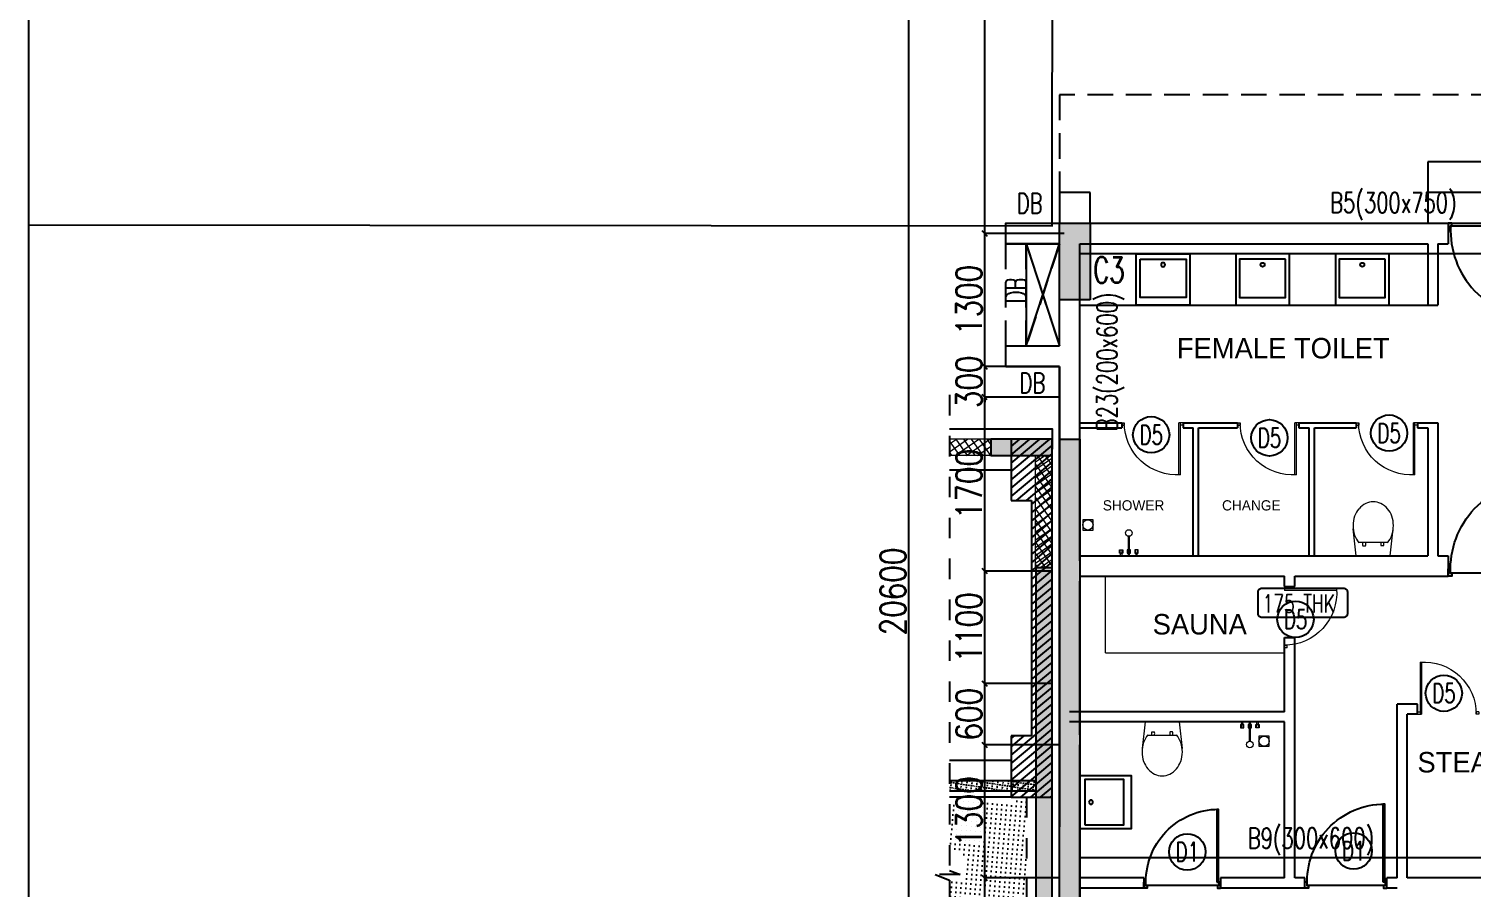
# Model space of a CAD drawing. Extents: x -32840 to 422982, y 280745 to 888746.
# Drawn here: x 68503 to 82612, y 861837 to 870237 of the extents above; entities that cross this region are included whole.
import ezdxf
from ezdxf.enums import TextEntityAlignment as Align

# ---------------------------------------------------------------- set-up
doc = ezdxf.new("R2010")
doc.units = 0
doc.header["$LTSCALE"] = 1000
doc.header["$PDMODE"] = 3
for name, pattern in [('ABOVE', [0.4, 0.2, -0.2]), ('CONTINOUS', [0]), ('HIDDEN', [0.375, 0.25, -0.125]), ('HIDDEN2', [0.1875, 0.125, -0.0625])]:
    doc.linetypes.add(name, pattern=pattern)
doc.layers.get('Defpoints').update_dxf_attribs({"linetype": 'HIDDEN'})
for name, color, linetype in [('A-band', 6, 'Continuous'), ('A-Chejja', 5, 'HIDDEN'), ('A-DOOR', 1, 'Continuous'), ('a-drive(base)', 22, 'Continuous'), ('A-duct', 1, 'Continuous'), ('A-Duct Above', 20, 'HIDDEN2'), ('A-FL-Drop', 3, 'Continuous'), ('A-PLINE', 2, 'Continuous'), ('A-PLUM', 11, 'Continuous'), ('A-SEC-DET-ID', 2, 'Continuous'), ('A-STAIR', 2, 'Continuous'), ('A-TAG-DW', 2, 'Continuous'), ('A-WALL', 7, 'CONTINOUS'), ('C-STRU-COL-HAT', 253, 'Continuous'), ('COLNO', 6, 'Continuous'), ('column', 10, 'Continuous'), ('Ra-Typical Floor Profile', 3, 'Continuous'), ('S-BEAM', 2, 'Continuous'), ('S-BEAM NO', 3, 'Continuous'), ('S-RCWALL', 10, 'Continuous'), ('S-RCWALL HATCH', 165, 'Continuous'), ('sectecxt', 3, 'Continuous'), ('SLT', 6, 'Continuous'), ('STR-BEAM', 150, 'ABOVE'), ('STR-BEAMS', 6, 'ABOVE')]:
    doc.layers.add(name, color=color, linetype=linetype)
doc.layers.add('A-Dim grid', color=3, linetype='Continuous', transparency=0.5)
for name, color, linetype, lineweight in [('A08_Wall_Full_BlockWork_MAA', 4, 'Continuous', 30), ('A08_Wall_Partition Wood_MAA', 242, 'Continuous', 5), ('A09_Door Win Vent_MAA', 160, 'Continuous', 5), ('A15_Fixture_MAA', 191, 'Continuous', 5), ('I-ANNO-DIMS', 10, 'Continuous', 18), ('I-ANNO-TEXT', 130, 'Continuous', 18), ('P-SAN-FTTINGS', 151, 'Continuous', 9), ('Str- Door', 5, 'Continuous', 9)]:
    doc.layers.add(name, color=color, linetype=linetype, lineweight=lineweight)
doc.styles.add('I_NOTE', font='', dxfattribs={"height": 1.5})
doc.styles.add('ROMANS', font='romans.shx', dxfattribs={"width": 0.8})
doc.styles.add('STR-1', font='romantic.ttf')
doc.styles.get('I_NOTE').set_extended_font_data('Tekton')
doc.dimstyles.new('A-Dim Grid', dxfattribs={"dimscale": 100, "dimtxt": 2.5, "dimasz": 0.5, "dimexe": 0, "dimexo": 0, "dimgap": 0.3, "dimtad": 1, "dimdec": 0, "dimlfac": -0.01, "dimzin": 3, "dimdsep": 46, "dimtxsty": 'ROMANS', "dimblk": 'OBLIQUE', "dimcen": 5, "dimclrd": 256, "dimclre": 8, "dimclrt": 4, "dimadec": 0, "dimazin": 0, "dimtfac": 1, "dimtdec": 0, "dimtix": 1, "dimtmove": 1, "dimatfit": 3, "dimfxl": 1, "dimfrac": 2, "dimtolj": 1, "dimtzin": 3, "dimlwd": -1, "dimarcsym": 0})
doc.dimstyles.new('STR -300', dxfattribs={"dimscale": 0, "dimtxt": 300, "dimasz": 125, "dimexe": 50, "dimexo": 50, "dimgap": 75, "dimtad": 1, "dimdec": 0, "dimrnd": 5, "dimdsep": 46, "dimtxsty": 'STR-1', "dimblk": 'OBLIQUE', "dimcen": 10, "dimdle": 50, "dimclrd": 30, "dimclre": 30, "dimclrt": 3, "dimadec": 0, "dimazin": 0, "dimtfac": 1, "dimtdec": 0, "dimtmove": 0, "dimatfit": 0, "dimldrblk": 'OBLIQUE', "dimfxl": 1, "dimtolj": 1, "dimtzin": 0, "dimarcsym": 0})
pattern_1 = [(39.962, (58.874, 2126.21), (-40.14247, 47.9044), [])]
pattern_2 = [(351.40183, (58.874, 2126.21), (3.73759, 24.71903), [12.5, -37.5]), (81.40183, (64.12, 2119.097), (-24.71903, 3.73759), [12.5, -37.5])]
pattern_3 = [(34.90346, (58.874, 2126.21), (-35.7622, 51.25733), []), (124.90346, (58.874, 2126.21), (-51.25733, -35.7622), [])]
pattern_4 = [(354.9479, (58.874, 2126.21), (4.12786, 46.6929), [0, -46.875])]

# ---------------------------------------------------------------- blocks, each defined once
blk = doc.blocks.new('_Oblique')
at = {"color": 0, "linetype": 'ByBlock', "lineweight": -2}
blk.add_line((-0.5, -0.5), (0.5, 0.5), dxfattribs=at)
at = {"color": 0, "linetype": 'ByBlock'}
blk.add_line((-0.5, -0.5), (0.5, 0.5), dxfattribs=at)
blk = doc.blocks.new('900 SINGLE 1')
for points in [[(43, 71), (23, 71), (23, 924), (43, 924)], [(37, 29), (37, 0), (0, 0), (0, 71), (19, 71), (19, 29)], [(863, 29), (863, 0), (900, 0), (900, 71), (881, 71), (881, 29)]]:
    blk.add_lwpolyline(points, close=True)
at = {"color": 8}
blk.add_arc((23, 71), 854, 357.1964, 90, dxfattribs=at)
at = {"layer": 'A-FL-Drop'}
blk.add_line((19, 29), (881, 29), dxfattribs=at)
blk = doc.blocks.new('*D1374')
at = {"layer": 'A-Dim grid', "color": 8, "lineweight": -2, "transparency": 16777216}
for p, q in [((78578, 861937, 0), (77847, 861937, 0)), ((78578, 855237, 0), (77847, 855237, 0))]:
    blk.add_line(p, q, dxfattribs=at)
at = {"layer": 'A-Dim grid', "transparency": 16777216}
blk.add_line((77847, 855237, 0), (77847, 861937, 0), dxfattribs=at)
at = {"layer": 'Defpoints', "color": 0, "transparency": 16777216}
for p in [(77847, 861937, 0), (78578, 861937, 0), (78578, 855237, 0)]:
    blk.add_point(p, dxfattribs=at)
at = {"layer": 'A-Dim grid', "transparency": 16777216, "xscale": 50, "yscale": 50, "zscale": 50}
for p, rotation in [((77847, 861937, 0), 90), ((77847, 855237, 0), 270)]:
    blk.add_blockref('_Oblique', p, dxfattribs=dict(at, rotation=rotation))
at = {"layer": 'A-Dim grid', "color": 4, "transparency": 16777216, "insert": (77692, 858587, 0), "char_height": 250, "attachment_point": 5, "rotation": 90, "style": 'ROMANS'}
blk.add_mtext('\\A1;6700', dxfattribs=at)
blk = doc.blocks.new('*D1375')
at = {"layer": 'A-Dim grid', "color": 8, "lineweight": -2, "transparency": 16777216}
for p, q in [((78578, 863237, 0), (77847, 863237, 0)), ((78578, 861937, 0), (77847, 861937, 0))]:
    blk.add_line(p, q, dxfattribs=at)
at = {"layer": 'A-Dim grid', "transparency": 16777216}
blk.add_line((77847, 861937, 0), (77847, 863237, 0), dxfattribs=at)
at = {"layer": 'Defpoints', "color": 0, "transparency": 16777216}
for p in [(77847, 863237, 0), (78578, 863237, 0), (78578, 861937, 0)]:
    blk.add_point(p, dxfattribs=at)
at = {"layer": 'A-Dim grid', "transparency": 16777216, "xscale": 50, "yscale": 50, "zscale": 50}
for p, rotation in [((77847, 863237, 0), 90), ((77847, 861937, 0), 270)]:
    blk.add_blockref('_Oblique', p, dxfattribs=dict(at, rotation=rotation))
at = {"layer": 'A-Dim grid', "color": 4, "transparency": 16777216, "insert": (77692, 862587, 0), "char_height": 250, "attachment_point": 5, "rotation": 90, "style": 'ROMANS'}
blk.add_mtext('\\A1;1300', dxfattribs=at)
blk = doc.blocks.new('*D1376')
at = {"layer": 'A-Dim grid', "color": 8, "lineweight": -2, "transparency": 16777216}
for p, q in [((78503, 864937, 0), (77847, 864937, 0)), ((78503, 863837, 0), (77847, 863837, 0))]:
    blk.add_line(p, q, dxfattribs=at)
at = {"layer": 'A-Dim grid', "transparency": 16777216}
blk.add_line((77847, 863837, 0), (77847, 864937, 0), dxfattribs=at)
at = {"layer": 'Defpoints', "color": 0, "transparency": 16777216}
for p in [(77847, 864937, 0), (78503, 864937, 0), (78503, 863837, 0)]:
    blk.add_point(p, dxfattribs=at)
at = {"layer": 'A-Dim grid', "transparency": 16777216, "xscale": 50, "yscale": 50, "zscale": 50}
for p, rotation in [((77847, 864937, 0), 90), ((77847, 863837, 0), 270)]:
    blk.add_blockref('_Oblique', p, dxfattribs=dict(at, rotation=rotation))
at = {"layer": 'A-Dim grid', "color": 4, "transparency": 16777216, "insert": (77692, 864387, 0), "char_height": 250, "attachment_point": 5, "rotation": 90, "style": 'ROMANS'}
blk.add_mtext('\\A1;1100', dxfattribs=at)
blk = doc.blocks.new('*D1377')
at = {"layer": 'A-Dim grid', "color": 8, "lineweight": -2, "transparency": 16777216}
for p, q in [((78503, 866637, 0), (77847, 866637, 0)), ((78503, 864937, 0), (77847, 864937, 0))]:
    blk.add_line(p, q, dxfattribs=at)
at = {"layer": 'A-Dim grid', "transparency": 16777216}
blk.add_line((77847, 864937, 0), (77847, 866637, 0), dxfattribs=at)
at = {"layer": 'Defpoints', "color": 0, "transparency": 16777216}
for p in [(77847, 866637, 0), (78503, 866637, 0), (78503, 864937, 0)]:
    blk.add_point(p, dxfattribs=at)
at = {"layer": 'A-Dim grid', "transparency": 16777216, "xscale": 50, "yscale": 50, "zscale": 50}
for p, rotation in [((77847, 866637, 0), 90), ((77847, 864937, 0), 270)]:
    blk.add_blockref('_Oblique', p, dxfattribs=dict(at, rotation=rotation))
at = {"layer": 'A-Dim grid', "color": 4, "transparency": 16777216, "insert": (77692, 865787, 0), "char_height": 250, "attachment_point": 5, "rotation": 90, "style": 'ROMANS'}
blk.add_mtext('\\A1;1700', dxfattribs=at)
blk = doc.blocks.new('*D1378')
at = {"layer": 'A-Dim grid', "transparency": 16777216}
for p, q in [((77847, 866937, 0), (77847, 866987, 0)), ((77847, 866637, 0), (77847, 866937, 0)), ((77847, 866637, 0), (77847, 866587, 0))]:
    blk.add_line(p, q, dxfattribs=at)
at = {"layer": 'A-Dim grid', "color": 8, "lineweight": -2, "transparency": 16777216}
for p, q in [((78578, 866937, 0), (77847, 866937, 0)), ((78578, 866637, 0), (77847, 866637, 0))]:
    blk.add_line(p, q, dxfattribs=at)
at = {"layer": 'Defpoints', "color": 0, "transparency": 16777216}
for p in [(77847, 866937, 0), (78578, 866937, 0), (78578, 866637, 0)]:
    blk.add_point(p, dxfattribs=at)
at = {"layer": 'A-Dim grid', "transparency": 16777216, "xscale": 50, "yscale": 50, "zscale": 50}
for p, rotation in [((77847, 866937, 0), 270), ((77847, 866637, 0), 90)]:
    blk.add_blockref('_Oblique', p, dxfattribs=dict(at, rotation=rotation))
at = {"layer": 'A-Dim grid', "color": 4, "transparency": 16777216, "insert": (77692, 866787, 0), "char_height": 250, "attachment_point": 5, "rotation": 90, "style": 'ROMANS'}
blk.add_mtext('\\A1;300', dxfattribs=at)
blk = doc.blocks.new('*D1379')
at = {"layer": 'A-Dim grid', "color": 8, "lineweight": -2, "transparency": 16777216}
for p, q in [((78623, 868237, 0), (77847, 868237, 0)), ((78578, 866937, 0), (77847, 866937, 0))]:
    blk.add_line(p, q, dxfattribs=at)
at = {"layer": 'A-Dim grid', "transparency": 16777216}
blk.add_line((77847, 866937, 0), (77847, 868237, 0), dxfattribs=at)
at = {"layer": 'Defpoints', "color": 0, "transparency": 16777216}
for p in [(77847, 868237, 0), (78623, 868237, 0), (78578, 866937, 0)]:
    blk.add_point(p, dxfattribs=at)
at = {"layer": 'A-Dim grid', "transparency": 16777216, "xscale": 50, "yscale": 50, "zscale": 50}
for p, rotation in [((77847, 868237, 0), 90), ((77847, 866937, 0), 270)]:
    blk.add_blockref('_Oblique', p, dxfattribs=dict(at, rotation=rotation))
at = {"layer": 'A-Dim grid', "color": 4, "transparency": 16777216, "insert": (77692, 867587, 0), "char_height": 250, "attachment_point": 5, "rotation": 90, "style": 'ROMANS'}
blk.add_mtext('\\A1;1300', dxfattribs=at)
blk = doc.blocks.new('*D1380')
at = {"layer": 'A-Dim grid', "color": 8, "lineweight": -2, "transparency": 16777216}
for p, q in [((77643, 875037, 0), (77105, 875037, 0)), ((77643, 854437, 0), (77105, 854437, 0))]:
    blk.add_line(p, q, dxfattribs=at)
at = {"layer": 'A-Dim grid', "transparency": 16777216}
blk.add_line((77105, 854437, 0), (77105, 875037, 0), dxfattribs=at)
at = {"layer": 'Defpoints', "color": 0, "transparency": 16777216}
for p in [(77105, 875037, 0), (77643, 875037, 0), (77643, 854437, 0)]:
    blk.add_point(p, dxfattribs=at)
at = {"layer": 'A-Dim grid', "transparency": 16777216, "xscale": 50, "yscale": 50, "zscale": 50}
for p, rotation in [((77105, 875037, 0), 90), ((77105, 854437, 0), 270)]:
    blk.add_blockref('_Oblique', p, dxfattribs=dict(at, rotation=rotation))
at = {"layer": 'A-Dim grid', "color": 4, "transparency": 16777216, "insert": (76950, 864737, 0), "char_height": 250, "attachment_point": 5, "rotation": 90, "style": 'ROMANS'}
blk.add_mtext('\\A1;20600', dxfattribs=at)
blk = doc.blocks.new('*D1388')
at = {"layer": 'A-Dim grid', "color": 8, "lineweight": -2, "transparency": 16777216}
for p, q in [((78578, 875037, 0), (77847, 875037, 0)), ((78578, 868237, 0), (77847, 868237, 0))]:
    blk.add_line(p, q, dxfattribs=at)
at = {"layer": 'A-Dim grid', "transparency": 16777216}
blk.add_line((77847, 868237, 0), (77847, 875037, 0), dxfattribs=at)
at = {"layer": 'Defpoints', "color": 0, "transparency": 16777216}
for p in [(77847, 875037, 0), (78578, 875037, 0), (78578, 868237, 0)]:
    blk.add_point(p, dxfattribs=at)
at = {"layer": 'A-Dim grid', "transparency": 16777216, "xscale": 50, "yscale": 50, "zscale": 50}
for p, rotation in [((77847, 875037, 0), 90), ((77847, 868237, 0), 270)]:
    blk.add_blockref('_Oblique', p, dxfattribs=dict(at, rotation=rotation))
at = {"layer": 'A-Dim grid', "color": 4, "transparency": 16777216, "insert": (77692, 871637, 0), "char_height": 250, "attachment_point": 5, "rotation": 90, "style": 'ROMANS'}
blk.add_mtext('\\A1;6800', dxfattribs=at)
blk = doc.blocks.new('*D1417')
at = {"layer": 'A-Dim grid', "color": 8, "lineweight": -2, "transparency": 16777216}
for p, q in [((78503, 863837, 0), (77847, 863837, 0)), ((78503, 863237, 0), (77847, 863237, 0))]:
    blk.add_line(p, q, dxfattribs=at)
at = {"layer": 'A-Dim grid', "transparency": 16777216}
blk.add_line((77847, 863237, 0), (77847, 863837, 0), dxfattribs=at)
at = {"layer": 'Defpoints', "color": 0, "transparency": 16777216}
for p in [(77847, 863837, 0), (78503, 863837, 0), (78503, 863237, 0)]:
    blk.add_point(p, dxfattribs=at)
at = {"layer": 'A-Dim grid', "transparency": 16777216, "xscale": 50, "yscale": 50, "zscale": 50}
for p, rotation in [((77847, 863837, 0), 90), ((77847, 863237, 0), 270)]:
    blk.add_blockref('_Oblique', p, dxfattribs=dict(at, rotation=rotation))
at = {"layer": 'A-Dim grid', "color": 4, "transparency": 16777216, "insert": (77692, 863537, 0), "char_height": 250, "attachment_point": 5, "rotation": 90, "style": 'ROMANS'}
blk.add_mtext('\\A1;600', dxfattribs=at)
blk = doc.blocks.new('A$C5862001C')
at = {"layer": 'A09_Door Win Vent_MAA'}
for p, q in [((-40, 510), (-40, 0)), ((-25, 508), (-25, 0)), ((-600, 25), (-575, 25)), ((-600, 25), (-600, 0)), ((-600, 0), (-575, 0)), ((-575, 0), (-575, 25)), ((0, 0), (-40, 0)), ((0, 25), (-25, 25)), ((0, 25), (0, 0))]:
    blk.add_line(p, q, dxfattribs=at)
blk.add_arc((-65, 0), 510, 85.5016, 179.9999, dxfattribs=at)
blk = doc.blocks.new('Wc-p4')
at = {"color": 0}
for p, q in [((-163, 0), (-192, -257)), ((-163, 0), (-192, -257)), ((-163, 0), (163, 0)), ((163, 0), (192, -257)), ((163, 0), (192, -257)), ((-138, -126), (138, -126)), ((-138, -126), (138, -126)), ((-100, -94), (-75, -94)), ((100, -94), (75, -94))]:
    blk.add_line(p, q, dxfattribs=at)
for centre, radius, start, end in [((41, -275), 233, 139.9392, 160.796), ((41, -275), 233, 139.9392, 160.796), ((-64, -110), 39, 156.1865, 203.8135), ((-111, -110), 39, 336.1865, 23.8135), ((111, -110), 39, 156.1865, 203.8135), ((64, -110), 39, 336.1865, 23.8135), ((-41, -275), 233, 19.204, 40.0608), ((-41, -275), 233, 19.204, 40.0608), ((80, -289), 274, 160.796, 180), ((80, -289), 274, 160.796, 180), ((-80, -289), 274, 0, 19.204), ((-80, -289), 274, 0, 19.204), ((80, -289), 274, 180, 199.204), ((80, -289), 274, 180, 199.204), ((41, -302), 233, 199.204, 220.0608), ((41, -302), 233, 199.204, 220.0608), ((-41, -302), 233, 319.9392, 340.796), ((-41, -302), 233, 319.9392, 340.796), ((-80, -289), 274, 340.796, 0), ((-80, -289), 274, 340.796, 0), ((16, -323), 200, 220.0608, 243.7761), ((16, -323), 200, 220.0608, 243.7761), ((0, -355), 164, 243.7761, 270), ((0, -355), 164, 243.7761, 270), ((0, -355), 164, 270, 296.2239), ((0, -355), 164, 270, 296.2239), ((-16, -323), 200, 296.2239, 319.9392), ((-16, -323), 200, 296.2239, 319.9392)]:
    blk.add_arc(centre, radius, start, end, dxfattribs=at)
blk = doc.blocks.new('snk')
for points in [[(2999169, -159626), (2999169, -159102), (2998669, -159102), (2998669, -159626)], [(2999119, -159589), (2999119, -159139), (2998744, -159139), (2998744, -159589)]]:
    blk.add_lwpolyline(points, close=True)
blk.add_circle((2999063, -159364), 20)
blk = doc.blocks.new('ta')
at = {"layer": 'P-SAN-FTTINGS'}
for p, q in [((961344, 156625), (961344, 156593)), ((961363, 156625), (961363, 156593)), ((961419, 156625), (961419, 156593)), ((961438, 156625), (961438, 156593)), ((961494, 156625), (961494, 156593)), ((961513, 156625), (961513, 156593))]:
    blk.add_line(p, q, dxfattribs=at)
for points in [[(961370, 156625), (961338, 156625), (961338, 156593), (961370, 156593)], [(961360, 156650), (961348, 156650), (961348, 156625), (961360, 156625)], [(961445, 156625), (961413, 156625), (961413, 156593), (961445, 156593)], [(961435, 156650), (961423, 156650), (961423, 156625), (961435, 156625)], [(961488, 156625), (961520, 156625), (961520, 156593), (961488, 156593)], [(961498, 156650), (961510, 156650), (961510, 156625), (961498, 156625)]]:
    blk.add_lwpolyline(points, close=True, dxfattribs=at)
blk.add_lwpolyline([(961423, 156650), (961423, 156461), (961435, 156461), (961435, 156650)], dxfattribs=at)
blk.add_circle((961429, 156428), 32.2, dxfattribs=at)
blk = doc.blocks.new('TAG-DOOR-WINOW')
blk.add_circle((0, 0), 2.37)
at = {"color": 6, "style": 'ROMANS', "width": 0.7}
blk.add_attdef('DW', text='', height=2.5, dxfattribs=at).set_placement((0, 0), align=Align.MIDDLE_CENTER)
blk = doc.blocks.new('A$Cd22f0104')
at = {"layer": 'S-RCWALL HATCH'}
for points in [[(300, 13050), (0, 13050), (0, 13800), (300, 13800)], [(0, 11690), (200, 11690), (200, 600), (0, 600)]]:
    blk.add_hatch(color=253, dxfattribs=at).paths.add_polyline_path(points)
at = {"layer": 'S-RCWALL'}
for points in [[(300, 13050), (0, 13050), (0, 13800), (300, 13800)], [(0, 11690), (200, 11690), (200, 600), (0, 600)]]:
    blk.add_lwpolyline(points, close=True, dxfattribs=at)
blk = doc.blocks.new('A$C69807DA7-flat-1')
at = {"layer": 'C-STRU-COL-HAT'}
h = blk.add_hatch(dxfattribs=at)
h.set_pattern_fill('ACET-2D-ANSI31', color=145, scale=500, angle=354.962)
h.set_pattern_definition(pattern_1)
h.paths.add_polyline_path([(-200, -600), (-200, -2900), (-400, -2900), (-400, -3500), (0, -3500), (0, 0), (-400, 0), (-400, -600)])
h = blk.add_hatch(dxfattribs=at)
h.set_pattern_fill('ACET-2D-ANSI31', color=145, scale=500, angle=354.962)
h.set_pattern_definition(pattern_1)
h.paths.add_polyline_path([(-200, -6900), (-201, -9200), (-401, -9200), (-401, -9800), (-1, -9800), (0, -6300), (-400, -6300), (-400, -6900)])
at = {"layer": 'S-RCWALL HATCH'}
h = blk.add_hatch(dxfattribs=at)
h.set_pattern_fill('ACET-2D-CROSS', color=12, scale=100, angle=351.4018, style=0)
h.set_pattern_definition(pattern_2)
h.paths.add_polyline_path([(-160, -3340), (-1003, -3340), (-1003, -3440), (-160, -3440)])
h = blk.add_hatch(dxfattribs=at)
h.set_pattern_fill('ACET-2D-CROSS', color=12, scale=100, angle=351.4018, style=0)
h.set_pattern_definition(pattern_2)
h.paths.add_polyline_path([(-161, -4825), (-1002, -4825), (-1002, -4975), (-161, -4975)])
h = blk.add_hatch(dxfattribs=at)
h.set_pattern_fill('ACET-2D-CROSS', color=12, scale=100, angle=351.4018, style=0)
h.set_pattern_definition(pattern_2)
h.paths.add_polyline_path([(-161, -6360), (-1002, -6360), (-1002, -6460), (-161, -6460)])
at = {"layer": 'sectecxt'}
blk.add_hatch(color=170, dxfattribs=at).paths.add_polyline_path([(0, -3500), (-160, -3500), (-160, -4825), (-161, -4825), (-161, -4975), (-160, -4975), (-160, -6300), (0, -6300), (-1, -8540), (0, -8540)])
at = {"layer": 'Str- Door', "ltscale": 0.25}
h = blk.add_hatch(dxfattribs=at)
h.set_pattern_fill('ACET-2D-ANSI37', color=256, scale=500, angle=349.9035, style=0)
h.set_pattern_definition(pattern_3)
h.paths.add_polyline_path([(-601, 0), (-1003, 0), (-1003, -160), (-601, -160)])
h = blk.add_hatch(dxfattribs=at)
h.set_pattern_fill('ACET-2D-ANSI37', color=256, scale=500, angle=349.9035, style=0)
h.set_pattern_definition(pattern_3)
h.paths.add_polyline_path([(-1, -160), (-1, -1260), (-161, -1260), (-161, -160)])
h = blk.add_hatch(dxfattribs=at)
h.set_pattern_fill('ACET-2D-ANSI37', color=256, scale=500, angle=349.9035, style=0)
h.set_pattern_definition(pattern_3)
h.paths.add_polyline_path([(-1, -8540), (-1, -9640), (-161, -9640), (-161, -8540)])
h = blk.add_hatch(dxfattribs=at)
h.set_pattern_fill('ACET-2D-ANSI37', color=256, scale=500, angle=349.9035, style=0)
h.set_pattern_definition(pattern_3)
h.paths.add_polyline_path([(-601, -9640), (-1002, -9640), (-1002, -9800), (-601, -9800)])
at = {"layer": 'STR-BEAM', "ltscale": 750}
h = blk.add_hatch(dxfattribs=at)
h.set_pattern_fill('ACET-2D-DOTS', color=28, scale=750, angle=354.9479, style=0)
h.set_pattern_definition(pattern_4)
h.paths.add_polyline_path([(-1142, -4258), (-1002, -4312), (-1002, -4332), (-866, -4333), (-863, -4033), (-1003, -4032), (-1003, -4216), (-900, -4258)], flags=17)
h.paths.add_polyline_path([(-1142, -4258), (-1002, -4312), (-1002, -4825), (-250, -4825), (-250, -3540), (-1003, -3540), (-1003, -4216), (-900, -4258)])
h = blk.add_hatch(dxfattribs=at)
h.set_pattern_fill('ACET-2D-DOTS', color=28, scale=750, angle=354.9479, style=0)
h.set_pattern_definition(pattern_4)
h.paths.add_polyline_path([(-866, -5467), (-1002, -5468), (-1002, -5768), (-864, -5767)], flags=16)
h.paths.add_polyline_path([(-250, -4975), (-1002, -4975), (-1002, -6260), (-250, -6260)])
at = {"layer": 'STR-BEAMS'}
for points in [[(0, 0), (-600, 0), (-600, -160), (0, -160)], [(0, -1260), (-160, -1260), (-160, -3500), (0, -3500)], [(0, -8540), (-161, -8540), (-160, -6300), (0, -6300)], [(0, -9640), (-600, -9640), (-600, -9800), (0, -9800)]]:
    blk.add_hatch(color=28, dxfattribs=at).paths.add_polyline_path(points)
at = {"layer": 'A-band'}
for points in [[(-1003, 100), (0, 100), (0, 0)], [(-1002, -9900), (0, -9900), (-1, -9800)]]:
    blk.add_lwpolyline(points, dxfattribs=at)
at = {"layer": 'column', "color": 2, "linetype": 'HIDDEN', "ltscale": 1000}
for points in [[(-200, -600), (-200, -2900), (-400, -2900), (-400, -3500), (0, -3500), (0, 0), (0, 0), (0, 0), (-400, 0), (-400, -600), (-200, -600)], [(-200, -6900), (-201, -9200), (-401, -9200), (-401, -9800), (-1, -9800), (0, -6300), (0, -6300), (0, -6300), (-400, -6300), (-400, -6900), (-200, -6900)]]:
    blk.add_lwpolyline(points, dxfattribs=at)
at = {"layer": 'S-RCWALL'}
for p, q in [((-160, -3340), (-160, -3440)), ((-160, -3340), (-160, -3440)), ((-161, -4825), (-161, -4975)), ((-161, -6360), (-161, -6460)), ((-161, -6360), (-161, -6460))]:
    blk.add_line(p, q, dxfattribs=at)
for points in [[(-600, 0), (-600, -160), (0, -160), (0, 0), (-600, 0)], [(-1002, -6460), (-160, -6460), (-160, -8540), (0, -8540), (0, -1260), (-160, -1260), (-160, -3340), (-1003, -3340)], [(-1003, -3440), (-160, -3440), (-160, -4825)], [(-160, -4825), (-1002, -4825)], [(-1002, -4975), (-160, -4975), (-160, -6360), (-1002, -6360)], [(-600, -9640), (-600, -9800), (0, -9800), (0, -9640), (-600, -9640)]]:
    blk.add_lwpolyline(points, dxfattribs=at)
at = {"layer": 'Str- Door', "ltscale": 0.25}
for p, q in [((-601, 0), (-1003, 0)), ((-601, -160), (-1003, -160)), ((-601, -9640), (-1002, -9640)), ((-601, -9800), (-1002, -9800))]:
    blk.add_line(p, q, dxfattribs=at)
for points in [[(-1, -1260), (-161, -1260), (-161, -160), (-1, -160)], [(-1, -9640), (-161, -9640), (-161, -8540), (-1, -8540)]]:
    blk.add_lwpolyline(points, close=True, dxfattribs=at)
at = {"layer": 'STR-BEAM', "linetype": 'HIDDEN', "ltscale": 750}
for p, q in [((-1003, -300), (-400, -300)), ((-400, -3141), (-1003, -3141)), ((-1002, -9500), (-401, -9500))]:
    blk.add_line(p, q, dxfattribs=at)
at = {"layer": 'STR-BEAM', "color": 2, "linetype": 'HIDDEN', "ltscale": 750}
for p, q in [((-400, -3500), (-1003, -3500)), ((-161, -6260), (-1002, -6260))]:
    blk.add_line(p, q, dxfattribs=at)
at = {"layer": 'STR-BEAM', "color": 4}
blk.add_lwpolyline([(-450, 0), (-450, 0)], close=True, dxfattribs=at)
at = {"layer": 'STR-BEAMS'}
for p, q in [((0, 100), (0, -281)), ((-160, -3500), (0, -3500))]:
    blk.add_line(p, q, dxfattribs=at)
at = {"layer": 'STR-BEAMS', "color": 51}
blk.add_line((-250, -3500), (-250, -6300), dxfattribs=at)
at = {"layer": 'STR-BEAMS'}
blk.add_lwpolyline([(-1003, 431), (-1003, -4216), (-900, -4258), (-1142, -4258), (-1002, -4312), (-1002, -7858), (-872, -7896), (-1156, -7896), (-1002, -7946), (-1002, -10188)], dxfattribs=at)
at = {"layer": 'COLNO', "style": 'ROMANS', "width": 0.7}
blk.add_text('SW22', height=200, rotation=269.9931, dxfattribs=at).set_placement((-302, -5620), align=Align.TOP_RIGHT)
at = {"layer": 'STR-BEAMS'}
blk.add_leader([(-746, -5524), (-1610, -5524)], dimstyle='STR -300', override={"dimscale": 1, "dimtad": 0}, dxfattribs=at)
blk = doc.blocks.new('A$C6b1eea8e')
at = {"layer": 'S-RCWALL HATCH'}
for points in [[(3920.4, 16798.1), (3620.4, 16798.1), (3620.4, 17548.1), (3920.4, 17548.1)], [(3620.2, 15438.1), (3820.2, 15438.1), (3820.2, 4348.1), (3620.2, 4348.1)]]:
    blk.add_hatch(color=8, dxfattribs=at).paths.add_polyline_path(points)
at = {"layer": 'A-duct', "color": 8}
for p, q in [((3295.4, 17348.1), (3620.4, 16348.1)), ((3295.4, 16348.1), (3620.4, 17348.1))]:
    blk.add_line(p, q, dxfattribs=at)
at = {"layer": 'S-BEAM', "color": 8, "ltscale": 2}
for p, q in [((3620.4, 16348.1), (3620.4, 16798.1)), ((3620.4, 16148.1), (3620.4, 11648.1))]:
    blk.add_line(p, q, dxfattribs=at)
at = {"layer": 'S-BEAM', "color": 8, "linetype": 'HIDDEN', "ltscale": 2}
blk.add_line((3820.2, 15438.1), (3820.2, 16798.1), dxfattribs=at)
at = {"layer": 'S-BEAM', "color": 8}
for points in [[(3295.4, 17348.1), (3095.4, 17348.1), (3095.4, 17548.1), (3920.4, 17548.1)], [(3920.4, 17548.1), (12520.4, 17548.1)], [(3620.4, 17348.1), (3295.4, 17348.1), (3295.4, 16348.1), (3620.4, 16348.1)], [(3620.4, 16148.1), (3095.4, 16148.1), (3095.4, 16348.1), (3295.4, 16348.1)]]:
    blk.add_lwpolyline(points, dxfattribs=at)
at = {"layer": 'S-BEAM', "color": 8, "linetype": 'HIDDEN', "ltscale": 750}
blk.add_lwpolyline([(3820.4, 11348.1), (8820.4, 11348.1), (8820.4, 17248.1), (3820.4, 17248.1)], dxfattribs=at)
at = {"layer": 'S-RCWALL', "color": 8}
for points in [[(3920.4, 16798.1), (3620.4, 16798.1), (3620.4, 17548.1), (3920.4, 17548.1)], [(3620.2, 15438.1), (3820.2, 15438.1), (3820.2, 4348.1), (3620.2, 4348.1)]]:
    blk.add_lwpolyline(points, close=True, dxfattribs=at)
at = {"layer": 'SLT', "color": 8, "linetype": 'Continuous'}
blk.add_lwpolyline([(5599.8, 13980.2), (6397.5, 13980.2, -0.4142136), (6434.5, 13943.2), (6434.5, 13731.2, -0.4142136), (6397.5, 13694.2), (5599.8, 13694.2, -0.4142136), (5562.8, 13731.2), (5562.8, 13943.2, -0.4142136)], format="xyb", close=True, dxfattribs=at)
at = {"layer": 'STR-BEAMS', "color": 8}
blk.add_blockref('A$C69807DA7-flat-1', (3548, 15438, 0), dxfattribs=at)
at = {"layer": 'COLNO', "color": 8, "style": 'ROMANS', "width": 0.7}
blk.add_text('C3', height=250, dxfattribs=at).set_placement((3950, 16966.5))
at = {"layer": 'S-BEAM NO', "color": 8, "style": 'ROMANS', "width": 0.7}
for s, p in [('DB', (3328.5, 17842.9)), ('B5(300x750)', (6884.7, 17849.6)), ('DB', (3355.2, 16086.5)), ('B9(300x600)', (6078.1, 11636.6))]:
    blk.add_text(s, height=200, dxfattribs=at).set_placement(p, align=Align.TOP_CENTER)
for s, p in [('DB', (3095.4, 16891.4)), ('B23(200x600)', (3985.6, 16192.9))]:
    blk.add_text(s, height=200, rotation=90, dxfattribs=at).set_placement(p, align=Align.TOP_CENTER)
at = {"layer": 'SLT', "color": 8, "style": 'ROMANS', "width": 0.7}
blk.add_text('175 THK', height=175, dxfattribs=at).set_placement((5605.5, 13689.6), align=Align.BOTTOM_LEFT)

msp = doc.modelspace()

# ---------------------------------------------------------------- linework, layer by layer
for p, q in [((78877.6, 868637.8, 0), (78577.6, 868637.8, 0)), ((78577.6, 868637.8, 0), (78577.6, 868337.1, 0)), ((78877.6, 868337.1, 0), (78877.6, 868637.8, 0)), ((78577.6, 868337.1, 0), (78877.6, 868337.1, 0)), ((82177.6, 868137.1, 0), (82177.6, 867537.1, 0)), ((82277.6, 868137.1, 0), (82277.6, 867537.1, 0)), ((78777.6, 865087.1, 0), (78777.6, 866337.1, 0)), ((79185.9, 866387.1, 0), (79185.9, 866337.1, 0)), ((79785.9, 866387.1, 0), (79785.9, 866337.1, 0)), ((79885.9, 865087.1, 0), (79885.9, 866337.1, 0)), ((79935.9, 865087.1, 0), (79935.9, 866337.1, 0)), ((80319, 866387.1, 0), (80319, 866337.1, 0)), ((80919, 866387.1, 0), (80919, 866337.1, 0)), ((81019, 865087.1, 0), (81019, 866337.1, 0)), ((81069, 865087.1, 0), (81069, 866337.1, 0)), ((81477.6, 866387.1, 0), (81477.6, 866337.1, 0)), ((82077.6, 866387.1, 0), (82077.6, 866337.1, 0)), ((82177.6, 866337.1, 0), (82177.6, 865087.1, 0)), ((82277.6, 866387.1, 0), (82277.6, 865087.1, 0)), ((82277.6, 865087.1, 0), (82377.6, 865087.1, 0)), ((82377.6, 865087.1, 0), (82377.6, 864887.1, 0)), ((82277.6, 864887.1, 0), (82377.6, 864887.1, 0)), ((82077.9, 863637.1, 0), (81877.6, 863637.1, 0)), ((80777.6, 863562.1, 0), (78676.6, 863562.1, 0)), ((82077.9, 863537.1, 0), (81977.6, 863537.1, 0)), ((80777.6, 863462.1, 0), (78676.6, 863462.1, 0)), ((79402.6, 861937.1, 0), (78777.6, 861937.1, 0)), ((79402.6, 861937.1, 0), (79402.6, 861837.1, 0)), ((80777.6, 861937.1, 0), (80152.6, 861937.1, 0)), ((80152.6, 861937.1, 0), (80152.6, 861837.1, 0)), ((80977.6, 861937.1, 0), (80877.6, 861937.1, 0)), ((81877.6, 861937.1, 0), (81777.6, 861937.1, 0)), ((83877.6, 861937.1, 0), (81977.6, 861937.1, 0)), ((79402.6, 861837.1, 0), (78777.6, 861837.1, 0)), ((80777.6, 861837.1, 0), (80152.6, 861837.1, 0)), ((80977.6, 861837.1, 0), (80777.6, 861837.1, 0)), ((81877.6, 861837.1, 0), (81777.6, 861837.1, 0))]:
    msp.add_line(p, q)
at = {"elevation": 0}
msp.add_lwpolyline([(68502.7, 888746), (121379.6, 888746), (121379.6, 841172.2), (68502.7, 841172.2)], close=True, dxfattribs=at)
at = {"layer": 'A-Chejja', "elevation": 0}
msp.add_lwpolyline([(97477.6, 867013), (97477.6, 869593.2), (78577.6, 869593.2), (78577.6, 868337.1)], dxfattribs=at)
at = {"layer": 'a-drive(base)', "elevation": 0}
msp.add_lwpolyline([(68502.7, 868322), (78505.4, 868312.6), (78511.1, 874312.6), (72750.4, 874318), (73223.9, 879632.1)], dxfattribs=at)
at = {"layer": 'A-Duct Above', "ltscale": 2}
for p, q in [((78052.6, 867137.1, 0), (78052.6, 868137.1, 0)), ((78252.6, 867137.1, 0), (78252.6, 868137.1, 0)), ((78252.6, 868137.1, 0), (78577.6, 867137.1, 0)), ((78577.6, 868137.1, 0), (78252.6, 867137.1, 0))]:
    msp.add_line(p, q, dxfattribs=at)
at = {"layer": 'A-SEC-DET-ID'}
msp.add_line((78777.6, 867537.1, 0), (82277.6, 867537.1, 0), dxfattribs=at)
at = {"layer": 'A-STAIR'}
for p, q in [((83477.6, 868937.1, 0), (82177.6, 868937.1, 0)), ((82177.6, 868937.1, 0), (82177.6, 868337.1, 0)), ((83477.6, 868637.1, 0), (82177.6, 868637.1, 0))]:
    msp.add_line(p, q, dxfattribs=at)
at = {"layer": 'A-WALL'}
for p, q in [((78052.6, 868337.1, 0), (78577.6, 868337.1, 0)), ((78052.6, 868137.1, 0), (78052.6, 868337.1, 0)), ((78577.6, 867137.1, 0), (78577.6, 868337.1, 0)), ((78777.6, 868337.1, 0), (82414.7, 868337.1, 0)), ((82377.6, 868337.1, 0), (82377.6, 868137.1, 0)), ((78777.6, 868137.1, 0), (82177.6, 868137.1, 0)), ((78777.6, 866637.1, 0), (78777.6, 868137.1, 0)), ((82277.6, 868137.1, 0), (82377.6, 868137.1, 0)), ((78052.6, 867137.1, 0), (78577.6, 867137.1, 0)), ((78052.6, 866937.1, 0), (78052.6, 867137.1, 0)), ((78052.6, 866937.1, 0), (78577.6, 866937.1, 0)), ((78577.6, 855137.1, 0), (78577.6, 866937.1, 0)), ((78777.6, 865037.1, 0), (78777.6, 866637.1, 0)), ((78777.6, 866387.1, 0), (79185.9, 866387.1, 0)), ((78777.6, 866337.1, 0), (79185.9, 866337.1, 0)), ((79785.9, 866387.1, 0), (80319, 866387.1, 0)), ((79785.9, 866337.1, 0), (79885.9, 866337.1, 0)), ((79935.9, 866337.1, 0), (80319, 866337.1, 0)), ((80919, 866387.1, 0), (81477.6, 866387.1, 0)), ((80919, 866337.1, 0), (81019, 866337.1, 0)), ((81069, 866337.1, 0), (81477.6, 866337.1, 0)), ((82077.6, 866387.1, 0), (82277.6, 866387.1, 0)), ((82077.6, 866337.1, 0), (82177.6, 866337.1, 0)), ((78777.6, 865087.1, 0), (82177.6, 865087.1, 0)), ((78777.6, 864887.1, 0), (80777.6, 864887.1, 0)), ((80777.6, 864787.1, 0), (80777.6, 864887.1, 0)), ((80877.6, 864787.1, 0), (80877.6, 864887.1, 0)), ((80877.6, 864887.1, 0), (82277.6, 864887.1, 0)), ((78777.6, 863337.1, 0), (78777.6, 864837.1, 0)), ((80777.6, 864787.1, 0), (80877.6, 864787.1, 0)), ((80777.6, 863562.1, 0), (80777.6, 864287.1, 0)), ((80777.6, 864287.1, 0), (80877.6, 864287.1, 0)), ((80877.6, 861937.1, 0), (80877.6, 864287.1, 0)), ((81877.6, 861937.1, 0), (81877.6, 863637.1, 0)), ((82077.9, 863537.1, 0), (82077.9, 863637.1, 0)), ((81977.6, 861937.1, 0), (81977.6, 863537.1, 0)), ((80777.6, 861937.1, 0), (80777.6, 863462.1, 0)), ((78777.6, 861137.1, 0), (78777.6, 863237.1, 0)), ((80977.6, 861837.1, 0), (80977.6, 861937.1, 0)), ((81777.6, 861837.1, 0), (81777.6, 861937.1, 0))]:
    msp.add_line(p, q, dxfattribs=at)
at = {"layer": 'A-WALL', "elevation": 0}
msp.add_lwpolyline([(78052.6, 868137.1), (78577.6, 868137.1)], dxfattribs=at)
at = {"layer": 'A08_Wall_Partition Wood_MAA'}
for q in [(79027.6, 864887.1, 0), (80777.6, 864137.1, 0)]:
    msp.add_line((79027.6, 864137.1, 0), q, dxfattribs=at)
at = {"layer": 'I-ANNO-DIMS'}
msp.add_lwpolyline([(78905.9, 865337.9), (78905.9, 865437.9), (78805.9, 865437.9), (78805.9, 865337.9), (78905.9, 865337.9)], dxfattribs=at)
at = {"layer": 'I-ANNO-DIMS', "elevation": 0}
msp.add_lwpolyline([(80527.6, 863323.8), (80527.6, 863223.8), (80627.6, 863223.8), (80627.6, 863323.8), (80527.6, 863323.8)], dxfattribs=at)
at = {"layer": 'I-ANNO-DIMS'}
for centre in [(78855.9, 865387.9), (80577.6, 863273.8, 0)]:
    msp.add_circle(centre, 50, dxfattribs=at)

# ---------------------------------------------------------------- block references
at = {"layer": 'A-DOOR', "rotation": 180}
msp.add_blockref('900 SINGLE 1', (83277.6, 868337.1, 0), dxfattribs=at)
at = {"layer": 'A-DOOR', "xscale": -1}
msp.add_blockref('900 SINGLE 1', (83277.5, 864887.1, 0), dxfattribs=at)
at = {"layer": 'A-DOOR'}
for p, xscale, yscale, zscale in [((81777.6, 861837.1, 0), -0.8888888888888888, 0.8888888888888888, 0.8888888888888888), ((80152.6, 861837.1, 0), -0.8333333333333334, 0.8333333333333334, 0.8333333333333334)]:
    msp.add_blockref('900 SINGLE 1', p, dxfattribs=dict(at, xscale=xscale, yscale=yscale, zscale=zscale))
at = {"layer": 'A-PLINE'}
msp.add_blockref('A$Cd22f0104', (78577.4, 854537.1, 0), dxfattribs=at)
at = {"layer": 'A-PLUM', "xscale": -1}
for p, rotation in [((238951.2, -2131131.8, 0), 269.9999453332618), ((3077948, 1022038.5, 0), 359.9999453332617)]:
    msp.add_blockref('snk', p, dxfattribs=dict(at, rotation=rotation))
at = {"layer": 'A-PLUM', "rotation": 90.00005466673817}
for p in [(-78798, -2131131.8, 0), (-77824, -2131131.8, 0)]:
    msp.add_blockref('snk', p, dxfattribs=at)
at = {"layer": 'A-TAG-DW'}
ref = msp.add_blockref('TAG-DOOR-WINOW', (79474, 866269.3, 0), dxfattribs=dict(at, xscale=75.00000000000004, yscale=75.00000000000004, zscale=75.00000000000004, rotation=334.3000000001243))
ref.add_attrib('DW', 'D5', dxfattribs={"layer": '0', "color": 6, "height": 187.5, "style": 'ROMANS', "width": 0.7}).set_placement((79474, 866269.3, 0), align=Align.MIDDLE_CENTER)
ref = msp.add_blockref('TAG-DOOR-WINOW', (80630.4, 866239.1, 0), dxfattribs=dict(at, xscale=75.00000000000004, yscale=75.00000000000004, zscale=75.00000000000004, rotation=334.3000000001243))
ref.add_attrib('DW', 'D5', dxfattribs={"layer": '0', "color": 6, "height": 187.5, "style": 'ROMANS', "width": 0.7}).set_placement((80630.4, 866239.1, 0), align=Align.MIDDLE_CENTER)
ref = msp.add_blockref('TAG-DOOR-WINOW', (81799.9, 866285.1, 0), dxfattribs=dict(at, xscale=75.00000000000004, yscale=75.00000000000004, zscale=75.00000000000004, rotation=334.3000000001243))
ref.add_attrib('DW', 'D5', dxfattribs={"layer": '0', "color": 6, "height": 187.5, "style": 'ROMANS', "width": 0.7}).set_placement((81799.9, 866285.1, 0), align=Align.MIDDLE_CENTER)
ref = msp.add_blockref('TAG-DOOR-WINOW', (80885, 864464.8, 0), dxfattribs=dict(at, xscale=75.00000000000004, yscale=75.00000000000004, zscale=75.00000000000004, rotation=334.3000000001243))
ref.add_attrib('DW', 'D5', dxfattribs={"layer": '0', "color": 6, "height": 187.5, "style": 'ROMANS', "width": 0.7}).set_placement((80885, 864464.8, 0), align=Align.MIDDLE_CENTER)
ref = msp.add_blockref('TAG-DOOR-WINOW', (82335, 863742.8, 0), dxfattribs=dict(at, xscale=75.00000000000004, yscale=75.00000000000004, zscale=75.00000000000004, rotation=334.3000000001243))
ref.add_attrib('DW', 'D5', dxfattribs={"layer": '0', "color": 6, "height": 187.5, "style": 'ROMANS', "width": 0.7}).set_placement((82335, 863742.8, 0), align=Align.MIDDLE_CENTER)
ref = msp.add_blockref('TAG-DOOR-WINOW', (79826.8, 862191.1, 0), dxfattribs=dict(at, xscale=75.00000000000004, yscale=75.00000000000004, zscale=75.00000000000004, rotation=334.3000000001243))
ref.add_attrib('DW', 'D1', dxfattribs={"layer": '0', "color": 6, "height": 187.5, "style": 'ROMANS', "width": 0.7}).set_placement((79826.8, 862191.1, 0), align=Align.MIDDLE_CENTER)
ref = msp.add_blockref('TAG-DOOR-WINOW', (81453.1, 862200.5, 0), dxfattribs=dict(at, xscale=75.00000000000004, yscale=75.00000000000004, zscale=75.00000000000004, rotation=334.3000000001243))
ref.add_attrib('DW', 'D1', dxfattribs={"layer": '0', "color": 6, "height": 187.5, "style": 'ROMANS', "width": 0.7}).set_placement((81453.1, 862200.5, 0), align=Align.MIDDLE_CENTER)
at = {"layer": 'A08_Wall_Full_BlockWork_MAA', "xscale": -1}
for p, rotation in [((79785.9, 866387.1, 0), 179.9998576609761), ((80919, 866387.1, 0), 179.9998576609761), ((82077.6, 866387.1, 0), 179.9998576609761), ((80777.6, 864787.1, 0), 269.9998576609761), ((82077, 863537.1, 0), 359.9998576609761)]:
    msp.add_blockref('A$C5862001C', p, dxfattribs=dict(at, rotation=rotation))
at = {"layer": 'A08_Wall_Partition Wood_MAA', "xscale": 1.016666666604578, "yscale": 1.016666666604578, "zscale": 1.016666666604578, "rotation": 0.0001424071453877642}
msp.add_blockref('Wc-p4', (79581.6, 863462.1, 0), dxfattribs=at)
at = {"layer": 'A15_Fixture_MAA', "xscale": 1.016666666604578, "yscale": 1.016666666604578, "zscale": 1.016666666604578, "rotation": 180.0001424071454}
msp.add_blockref('Wc-p4', (81645, 865087.1, 0), dxfattribs=at)
at = {"layer": 'Ra-Typical Floor Profile'}
for p, rotation in [((1040684, 1021736.1, 0), 179.9999467489989), ((-880991.5, 706813.1, 0), 359.9999467489988)]:
    msp.add_blockref('ta', p, dxfattribs=dict(at, rotation=rotation))
at = {"layer": 'S-RCWALL'}
msp.add_blockref('A$C6b1eea8e', (74957.2, 850789, 0), dxfattribs=at)

# ---------------------------------------------------------------- texts
at = {"layer": 'I-ANNO-TEXT', "ltscale": 0.25, "attachment_point": 5, "style": 'I_NOTE'}
for s, insert, char_height in [('FEMALE TOILET', (80765.5, 867114.3, 0), 200), ('SHOWER', (79301.9, 865578.4), 100), ('CHANGE', (80452.8, 865578.4), 100), ('SAUNA ', (79949.2, 864415.4), 200), ('STEAM', (82537.5, 863066.5, 0), 200)]:
    msp.add_mtext(s, dxfattribs=dict(at, insert=insert, char_height=char_height))

# ---------------------------------------------------------------- dimensions: what is measured, and where the dimension line sits
at = {"layer": 'A-Dim grid'}
for base, p1, p2, picture, middle in [((77104.6, 875037.1, 0), (77642.6, 854437.1, 0), (77642.6, 875037.1, 0), '*D1380', (76949.6, 864737.1, 0)), ((77846.9, 875037.1, 0), (78577.6, 868237.1, 0), (78577.6, 875037.1, 0), '*D1388', (77691.9, 871637.1, 0)), ((77846.9, 868237.1, 0), (78577.6, 866937.1, 0), (78623.2, 868237.1, 0), '*D1379', (77691.9, 867587.1, 0)), ((77846.9, 866937.1, 0), (78577.6, 866637.1, 0), (78577.6, 866937.1, 0), '*D1378', (77691.9, 866787.1, 0)), ((77846.9, 866637.1, 0), (78502.6, 864937.1, 0), (78502.6, 866637.1, 0), '*D1377', (77691.9, 865787.1, 0)), ((77846.9, 864937.1, 0), (78502.6, 863837.1, 0), (78502.6, 864937.1, 0), '*D1376', (77691.9, 864387.1, 0)), ((77846.9, 863837.1, 0), (78502.6, 863237.1, 0), (78502.6, 863837.1, 0), '*D1417', (77691.9, 863537.1, 0)), ((77846.9, 863237.1, 0), (78577.6, 861937.1, 0), (78577.6, 863237.1, 0), '*D1375', (77691.9, 862587.1, 0)), ((77846.9, 861937.1, 0), (78577.6, 855237.1, 0), (78577.6, 861937.1, 0), '*D1374', (77691.9, 858587.1, 0))]:
    dim = msp.add_linear_dim(base=base, p1=p1, p2=p2, angle=90, dimstyle='A-Dim Grid', dxfattribs=at)
    dim.commit()
    dim.dimension.update_dxf_attribs({"geometry": picture, "text_midpoint": middle})

doc.saveas('drawing.dxf')
